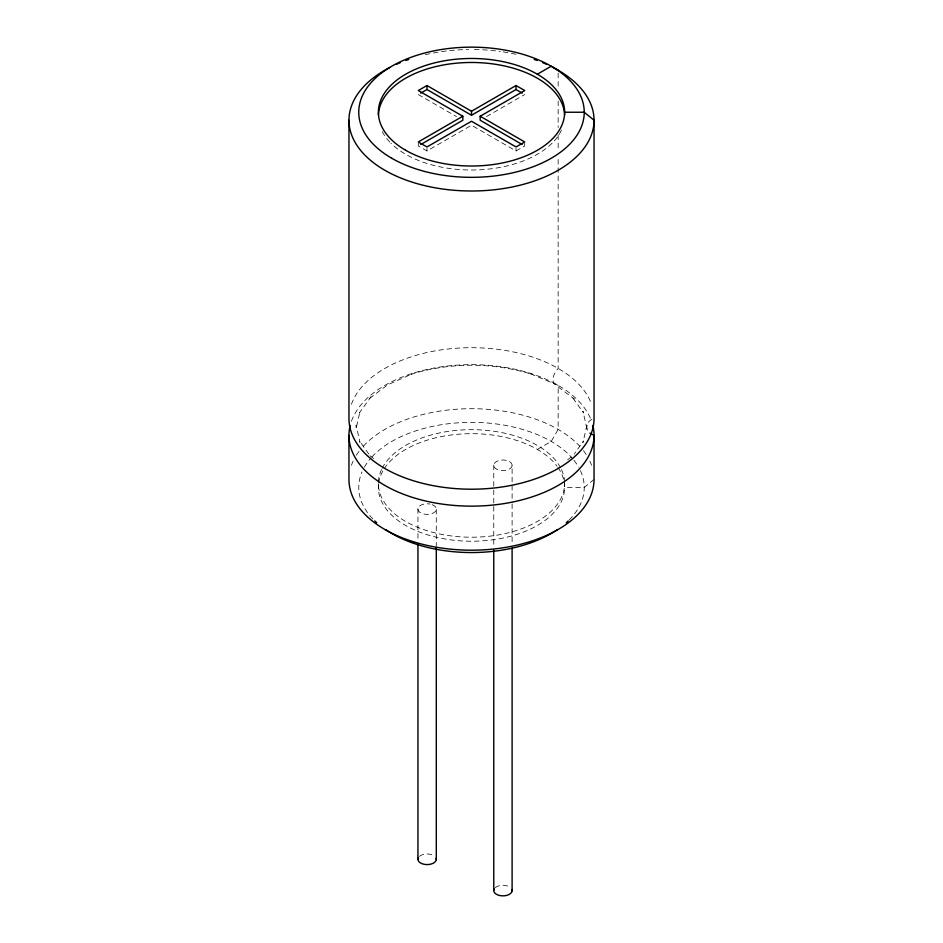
<?xml version="1.0" encoding="UTF-8"?>
<svg xmlns="http://www.w3.org/2000/svg" width="943" height="943" viewBox="0 0 943 943"><rect width="100%" height="100%" fill="white"/><g stroke="black" fill="none" stroke-linecap="round" stroke-linejoin="round"><path stroke-width="0.71" stroke-dasharray="4.71 3.54" d="M591.956 419.399C586.346 421.674 584.778 429.796 590.141 433.261M586.911 425.199L582.986 442.444L583.623 440.888L574.511 453.583M594.043 479.445L584.236 487.448L564.633 487.448L564.633 483.453A93.133 53.775 0 0 1 471.5 537.215A93.133 53.775 0 0 1 378.367 483.453L378.367 487.448M567.592 459.842L574.252 454.832M418.291 143.289L418.291 145.953L426.967 150.963L471.5 125.242L516.033 150.963L524.709 145.953L524.709 143.289M486.529 116.567L524.709 94.536M537.357 449.434L551.219 441.43L558.15 429.419L558.15 385.369L530.826 373.935L531.722 374.218C492.659 362.253 450.341 362.253 411.278 374.218L412.174 373.935L387.608 384.827L368.748 399.007L370.964 396.803L359.377 412.963L360.014 411.396L356.089 428.641L356.089 425.199L360.014 442.444L359.377 440.888L370.139 455.893M418.291 94.536L456.471 116.567M369.856 455.669L375.408 459.842M586.911 428.641L582.986 411.396L583.623 412.963L572.036 396.803L574.252 399.007L555.392 384.827C550.087 380.477 554.555 372.473 558.15 368.418L558.15 156.892M558.15 73.153L558.15 87.84M558.15 101.066L558.15 127.505M558.15 134.849L558.15 151.01M516.033 148.299L516.033 150.963M512.108 465.653A9.194 5.304 0 0 1 497.845 469.732A9.194 5.304 0 0 1 498.847 460.561A9.194 5.304 0 0 1 512.108 465.653L512.108 502.43M512.108 503.904L512.108 545.101M493.767 464.982L493.767 488.521M493.767 489.995L493.767 547.376M436.291 509.42L436.291 546.209M426.967 148.299L426.967 150.963M417.949 508.76L417.949 541.129M561.462 130.158A93.133 53.775 0 0 1 553.235 142.016M552.15 143.124A93.133 53.775 0 0 1 390.85 143.124M389.765 142.016A93.133 53.775 0 0 1 381.538 130.158M425.317 54.706A122.543 70.749 0 0 1 468.612 49.519M474.388 49.519A122.543 70.749 0 0 1 500.415 51.488M503.22 51.9A122.543 70.749 0 0 1 517.683 54.706M351.444 421.226A122.543 70.749 0 0 1 471.5 364.646A122.543 70.749 0 0 1 591.556 421.226M351.444 404.276A122.543 70.749 0 0 1 471.5 347.696A122.543 70.749 0 0 1 591.556 404.276M564.126 481.838A93.133 53.775 0 0 1 473.94 541.199A93.133 53.775 0 0 1 378.497 484.655M378.65 483.252A93.133 53.775 0 0 1 383.483 469.873M384.237 468.671A93.133 53.775 0 0 1 469.272 433.697A93.133 53.775 0 0 1 557.113 466.278M557.961 467.469A93.133 53.775 0 0 1 563.831 480.435M378.402 482.05A93.133 53.775 0 0 1 381.538 469.531M382.139 468.306A93.133 53.775 0 0 1 471.5 429.678A93.133 53.775 0 0 1 560.861 468.306M561.462 469.531A93.133 53.775 0 0 1 564.598 482.05M580.393 470.604A112.736 65.091 0 0 1 569.136 519.994M372.839 518.945A112.736 65.091 0 0 1 361.994 471.971M364.399 467.127A112.736 65.091 0 0 1 370.87 458.098M371.837 457.025A112.736 65.091 0 0 1 473.61 422.37A112.736 65.091 0 0 1 573.061 459.194M573.957 460.302A112.736 65.091 0 0 1 578.601 467.127M351.444 465.276A122.543 70.749 0 0 1 353.13 461.139M356.336 455.269A122.543 70.749 0 0 1 359.554 450.66M363.314 446.216A122.543 70.749 0 0 1 471.5 408.696A122.543 70.749 0 0 1 579.686 446.216M583.446 450.66A122.543 70.749 0 0 1 586.664 455.269M589.87 461.139A122.543 70.749 0 0 1 591.556 465.276M419.458 856.35A9.194 5.304 0 0 1 434.016 855.772M495.287 887.622A9.194 5.304 0 0 1 509.833 887.045M432.2 504.67A9.194 5.304 0 0 1 431.906 513.617A9.194 5.304 0 0 1 417.985 509.68A9.194 5.304 0 0 1 430.043 504.057"/><path stroke-width="1.41" d="M522.163 144.491L480.164 120.244L480.164 116.237L524.709 90.528L516.033 85.53L471.5 111.239L426.967 85.53L418.291 90.528L462.836 116.237L462.836 120.244L420.837 144.491M420.767 93.098L426.967 89.526L471.5 115.246L516.033 89.526L522.233 93.098M462.836 116.237L418.291 141.957L426.967 146.955L471.5 121.246L516.033 146.955L524.709 141.957L480.164 116.237M537.357 74.214L551.219 66.21L558.15 70.218M564.633 112.241L584.236 112.241L594.043 120.244L594.043 418.444A122.543 70.749 0 0 1 471.5 489.205A122.543 70.749 0 0 1 348.957 418.444L348.957 120.244M590.141 433.261L594.043 435.395L594.043 479.445A122.543 70.749 0 0 1 471.5 550.193A122.543 70.749 0 0 1 348.957 479.445L348.957 435.395M516.033 85.53L516.033 89.526M512.108 548.048L512.108 890.887M493.767 550.323L493.767 890.216M471.5 111.239L471.5 115.246M436.291 547.683L436.291 859.615M426.967 85.53L426.967 89.526M417.949 544.064L417.949 858.955M378.402 114.846A93.133 53.775 0 0 1 471.5 62.474A93.133 53.775 0 0 1 564.598 114.846M553.27 67.554A122.543 70.749 0 0 1 559.718 169.351A122.543 70.749 0 0 1 383.282 169.351A122.543 70.749 0 0 1 389.73 67.554M396.225 64.419A122.543 70.749 0 0 1 400.315 62.662M405.926 60.482A122.543 70.749 0 0 1 408.791 59.456M534.209 59.456A122.543 70.749 0 0 1 537.074 60.482M542.685 62.662A122.543 70.749 0 0 1 546.775 64.419M592.829 425.446A122.543 70.749 0 0 1 471.5 506.143A122.543 70.749 0 0 1 350.171 425.446M568.205 520.901A112.736 65.091 0 0 1 566.271 522.705M557.454 529.577A112.736 65.091 0 0 1 385.546 529.577M376.728 522.705A112.736 65.091 0 0 1 374.795 520.901M436.126 858.236A9.194 5.304 0 0 1 426.542 864.578A9.194 5.304 0 0 1 418.409 857.588M511.943 889.508A9.194 5.304 0 0 1 502.36 895.85A9.194 5.304 0 0 1 494.226 888.86M405.643 150.255A93.133 53.775 0 0 0 561.462 126.162A93.133 53.775 0 0 0 447.395 60.305A93.133 53.775 0 0 0 405.643 150.255M391.781 158.271A112.736 65.091 0 0 0 580.393 129.085A112.736 65.091 0 0 0 442.326 49.366A112.736 65.091 0 0 0 391.781 158.271"/></g></svg>
